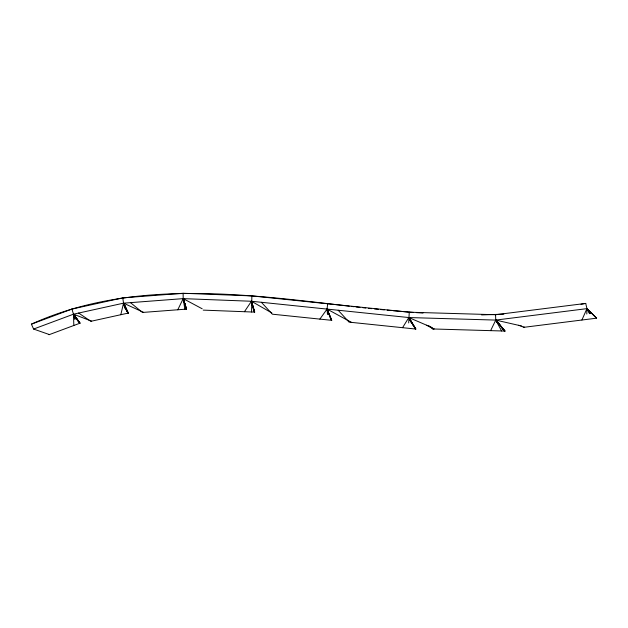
<?xml version="1.0" encoding="UTF-8"?>
<svg xmlns="http://www.w3.org/2000/svg" width="628" height="628" viewBox="0 0 628 628"><rect width="100%" height="100%" fill="white"/><g stroke="black" fill="none" stroke-linecap="round" stroke-linejoin="round"><path stroke-width="0.94" d="M586.803 314.031L586.937 308.638L585.736 303.41L495.563 314.73L409.26 312.202L251.867 295.914L183.117 293.268L122.758 297.86L71.945 309.055L31.4 324.158L33.598 329.048L49.408 334.583M408.687 322.925L409.26 312.202M251.867 295.914L251.545 311.983M327.675 303.748L327.055 309.078L327.486 314.51M120.812 314.714L123.535 303.167L122.758 297.86M581.905 320.021L586.937 308.638L596.6 318.176L523.124 327.408M490.633 330.642L495.743 320.084L495.563 314.73M177.779 309.777L183.195 298.63L183.117 293.268M402.556 327.675L408.828 317.548L495.743 320.084L586.937 308.638L596.592 318.176M244.441 311.708L251.443 301.259L408.828 317.548L431.083 327.125M319.872 319.11L327.055 309.078L351.507 322.392M31.4 324.158C131.472 278.754 243.86 293.755 349.27 306.189M33.598 329.048L73.484 314.188L123.535 303.167L183.195 298.63L251.443 301.259L271.838 312.948M49.008 334.732L80.039 323.169L74.033 314.942L76.647 319.676M128.308 313.066L90.84 321.316L78.673 313.05M580.971 304.29L585.736 303.41M481.605 314.926L503.852 314.157M432.747 328.962L505.1 331.066L495.743 320.084L521.358 325.948M203.221 310.122L254.748 312.108L251.443 301.259L252.33 305.757M413.467 312.438L393.097 310.711M416.333 312.626L423.029 313.058M374.539 308.952L378.441 309.321M380.395 309.502L384.305 309.879M387.233 310.154L391.142 310.522M327.769 311.841L327.055 309.078L331.725 320.335L272.371 314.196L261.381 302.288M351.217 306.401L354.129 306.731M356.068 306.943L359.954 307.375M362.866 307.696L365.779 308.026M368.691 308.348L371.603 308.67M518.618 325.28L524.584 327.227M71.945 309.055L73.484 314.188L91.594 321.151M124.25 305.993L123.535 303.167L143.584 312.367M426.632 325.21L434.105 329.001L428.963 326.168M183.454 300.561L183.195 298.63L202.2 308.795M429.238 326.175L432.888 328.962M130.475 302.641L142.47 312.454L186.61 309.102L183.195 298.63L184.844 309.235M590.171 313.608L586.937 308.638L591.717 313.411L586.937 308.638L589.504 313.686M591.678 313.419L586.937 308.638L588.781 310.884M338.162 310.224L349.074 322.133L415.924 329.064L409.338 318.372M591.317 313.458L586.937 308.638L591.16 313.482M590.689 312.775L586.937 308.638L590.673 312.775M500.39 325.571L495.743 320.084L501.591 330.964M504.959 331.058L495.743 320.084L498.444 323.985M504.755 331.05L495.743 320.084L499.904 325.555M504.614 331.05L495.743 320.084L500.296 325.924M501.434 327.384L504.276 331.042M78.516 321.834L73.986 314.958L79.992 323.185L74.025 314.942L76.435 318.804M73.829 325.485L73.484 314.188L76.655 318.718M74.01 314.95L79.732 323.287M411.254 322.776L409.236 318.42L415.752 329.041M74.795 319.416L73.484 314.188L76.294 318.859M413.852 326.536L409.283 318.365L415.65 329.033M409.299 318.365L415.391 329.009M73.484 314.188L76.004 318.961M125.043 307.814L123.535 303.167L128.293 313.074L123.535 303.167L124.894 308.34M127.484 312.336L123.535 303.167L128.167 313.097L123.535 303.167L126.84 311.567M123.535 303.167L125.718 308.16M329.394 314.707L331.725 320.335M331.553 320.319L327.055 309.078L328.499 314.612M329.3 314.699L327.055 309.078L328.546 313.717M329.127 314.675L327.055 309.078L330.854 319.416M183.902 302.154L183.195 298.63L186.555 309.109M186.351 309.125L183.195 298.63L184.852 303.874M254.63 312.1L251.443 301.259L253.665 310.279M183.195 298.63L186.265 309.133M254.489 312.092L251.443 301.259L254.348 312.092M251.561 302.154L251.797 303.952"/></g></svg>
